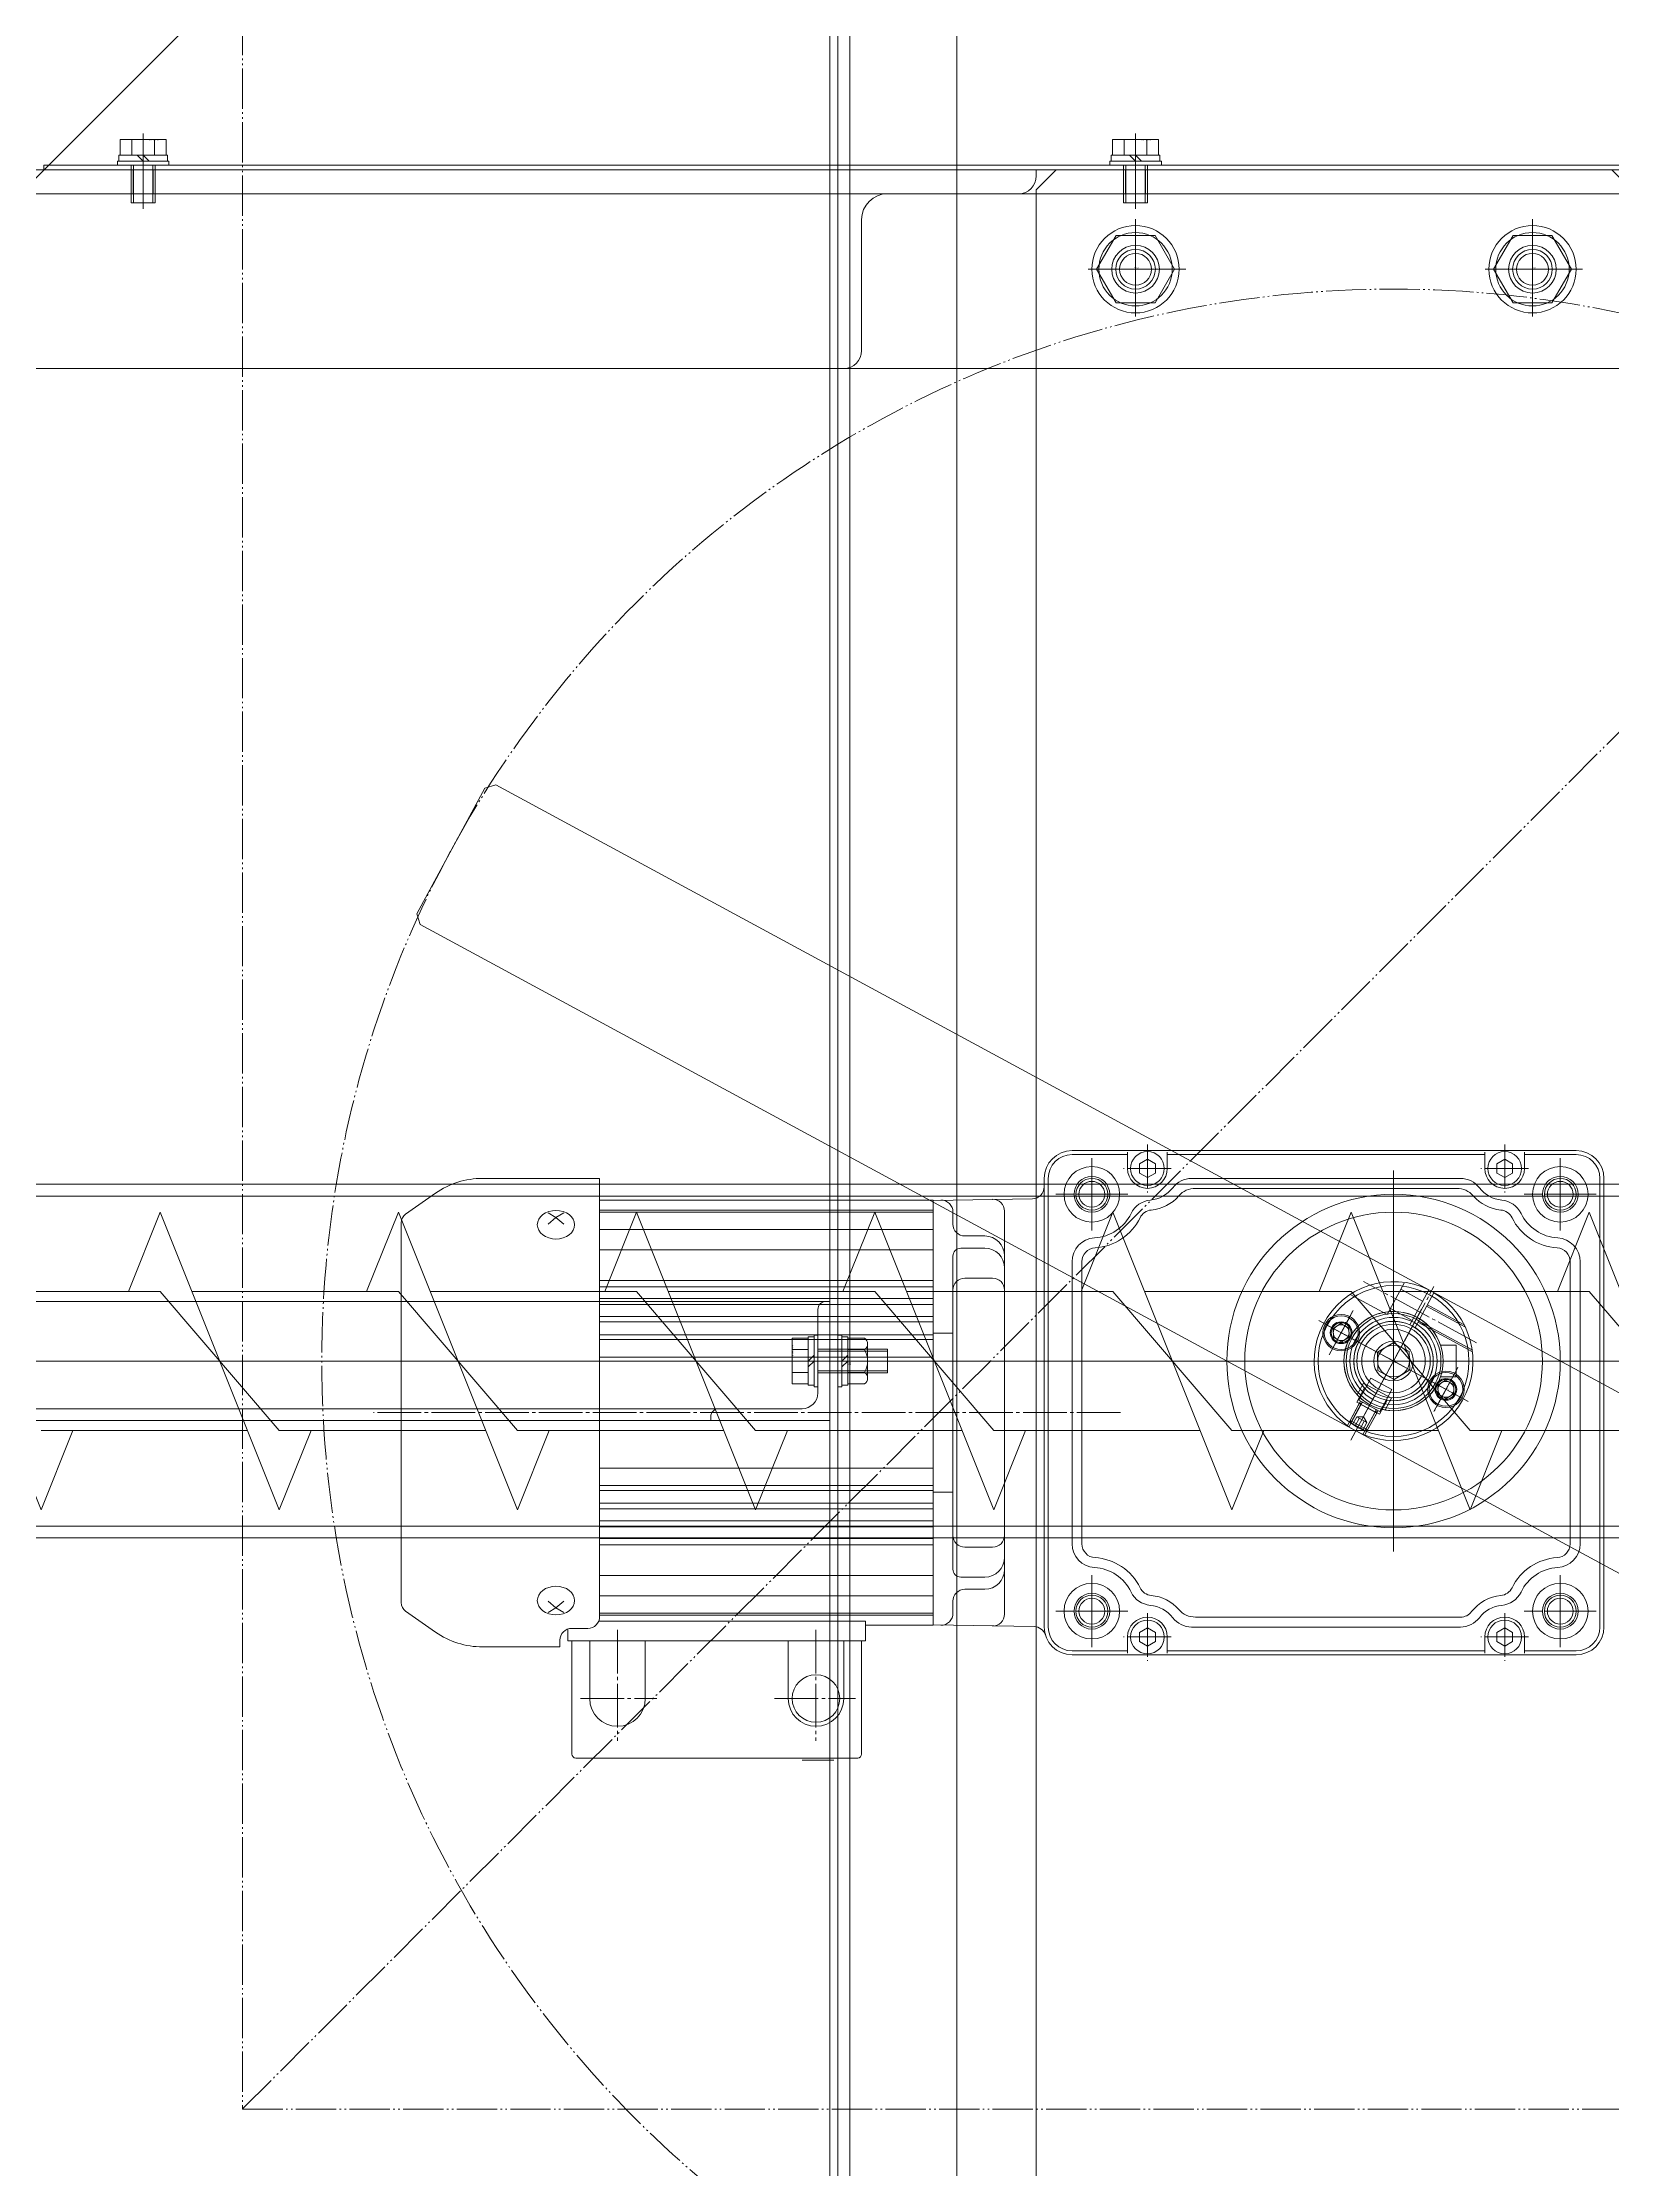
# Model space of a CAD drawing. Units: millimetres at full size. Extents: x -21196 to 21204, y -11807 to 11807.
# Drawn here: x -6900 to -6504, y -64 to 472 of the extents above; entities that cross this region are included whole.
import ezdxf
from ezdxf.enums import TextEntityAlignment as Align

# ---------------------------------------------------------------- set-up
doc = ezdxf.new("R2010")
doc.units = ezdxf.units.MM
doc.header["$LTSCALE"] = 0.5
doc.linetypes.add('USER3', pattern=[26.999999, 20.299999, -1.7, 0.8, -1.7, 0.8, -1.7])
doc.linetypes.add('USER4', pattern=[27.1, 22, -1.7, 1.7, -1.7])
doc.layers.add('1-0_設備-5(241129配置図菊池追記(立面図).jww)(機器配置図 260128.dwg)', color=7, linetype='Continuous', lineweight=9)
doc.styles.add('ＭＳ ゴシック', font='')
doc.styles.get('ＭＳ ゴシック').set_extended_font_data('MS Gothic')

msp = doc.modelspace()

# ---------------------------------------------------------------- linework, layer by layer
at = {"layer": '1-0_設備-5(241129配置図菊池追記(立面図).jww)(機器配置図 260128.dwg)', "linetype": 'USER3'}
msp.add_line((-5849.5977, 951.4248), (-6849.5977, -48.5752), dxfattribs=at)
at = {"layer": '1-0_設備-5(241129配置図菊池追記(立面図).jww)(機器配置図 260128.dwg)'}
for p, q in [((-6701.5977, 637.8529), (-7051.5977, 287.8529)), ((-6696.5977, 639.8529), (-6696.5977, -360.1471)), ((-6877.4844, 443.5529), (-6877.4844, 447.5529)), ((-6871.711, 443.5529), (-6871.711, 447.5529)), ((-6868.8242, 443.5529), (-6868.8242, 447.5529)), ((-6627.4844, 443.5529), (-6627.4844, 447.5529)), ((-6621.711, 443.5529), (-6621.711, 447.5529)), ((-6618.8242, 443.5529), (-6618.8242, 447.5529)), ((-6881.0977, 442.0529), (-6868.0977, 442.0529)), ((-6881.0977, 442.0529), (-6881.0977, 441.0529)), ((-6881.0977, 441.0529), (-6868.0977, 441.0529)), ((-6880.6977, 443.5529), (-6880.6977, 442.0529)), ((-6868.4977, 443.5529), (-6880.6977, 443.5529)), ((-6877.5977, 431.5529), (-6877.5977, 441.0529)), ((-6877.5977, 433.8528), (-6877.5977, 439.8529)), ((-6877.0977, 433.8528), (-6877.0977, 439.8529)), ((-6877.0562, 431.5529), (-6877.0562, 441.0529)), ((-6874.5977, 442.0529), (-6876.0977, 443.5529)), ((-6874.5977, 443.5529), (-6873.0977, 442.0529)), ((-6872.1392, 431.5529), (-6872.1392, 441.0529)), ((-6872.0977, 433.8528), (-6872.0977, 439.8529)), ((-6871.5977, 431.5529), (-6871.5977, 441.0529)), ((-6871.5977, 433.8528), (-6871.5977, 439.8529)), ((-6868.4977, 442.0529), (-6868.4977, 443.5529)), ((-6868.0977, 441.0529), (-6868.0977, 442.0529)), ((-6699.5977, 439.8529), (-6699.5977, 389.8529)), ((-6699.5977, 439.8529), (-6649.5977, 439.8529)), ((-6649.5977, 438.3529), (-6649.5977, 439.8529)), ((-6631.0977, 442.0529), (-6618.0977, 442.0529)), ((-6631.0977, 442.0529), (-6631.0977, 441.0529)), ((-6631.0977, 441.0529), (-6618.0977, 441.0529)), ((-6630.6977, 443.5529), (-6630.6977, 442.0529)), ((-6618.4977, 443.5529), (-6630.6977, 443.5529)), ((-6627.5977, 431.5529), (-6627.5977, 441.0529)), ((-6627.5977, 433.8528), (-6627.5977, 439.8529)), ((-6627.0977, 433.8528), (-6627.0977, 439.8529)), ((-6627.0562, 431.5529), (-6627.0562, 441.0529)), ((-6624.5977, 442.0529), (-6626.0977, 443.5529)), ((-6624.5977, 443.5529), (-6623.0977, 442.0529)), ((-6622.1392, 431.5529), (-6622.1392, 441.0529)), ((-6622.0977, 433.8528), (-6622.0977, 439.8529)), ((-6621.5977, 431.5529), (-6621.5977, 441.0529)), ((-6621.5977, 433.8528), (-6621.5977, 439.8529)), ((-6618.4977, 442.0529), (-6618.4977, 443.5529)), ((-6618.0977, 441.0529), (-6618.0977, 442.0529)), ((-5749.5977, 433.8528), (-6949.5977, 433.8528)), ((-6877.5977, 431.5529), (-6871.5977, 431.5529)), ((-6687.0977, 433.8529), (-6654.0977, 433.8529)), ((-6627.5977, 431.5529), (-6621.5977, 431.5529)), ((-6693.5977, 394.3529), (-6693.5977, 427.3529)), ((-6698.0977, 389.8529), (-6699.5977, 389.8529)), ((-6513.5977, 192.8529), (-6640.5977, 192.8529)), ((-6640.5977, 191.8529), (-6626.5977, 191.8529)), ((-6626.5977, 188.3529), (-6626.5977, 192.4529)), ((-6623.5977, 189.5076), (-6621.5977, 190.6623)), ((-6623.5977, 187.1982), (-6623.5977, 189.5076)), ((-6619.5977, 189.5076), (-6621.5977, 190.6623)), ((-6619.5977, 189.5075), (-6619.5977, 187.1982)), ((-6616.5977, 188.3529), (-6616.5977, 192.4529)), ((-6616.5977, 191.8529), (-6536.5975, 191.8529)), ((-6536.5975, 188.3529), (-6536.5975, 192.4529)), ((-6533.5975, 189.5076), (-6531.5975, 190.6623)), ((-6533.5975, 187.1982), (-6533.5975, 189.5076)), ((-6529.5975, 189.5076), (-6531.5975, 190.6623)), ((-6529.5975, 189.5076), (-6529.5975, 187.1982)), ((-6526.5975, 188.3529), (-6526.5975, 192.4529)), ((-6526.5975, 191.8529), (-6513.5977, 191.8529)), ((-6999.5977, 184.4029), (-6459.5977, 184.4029)), ((-6759.5977, 185.8529), (-6789.1025, 185.8529)), ((-6759.5977, 185.8529), (-6759.5977, 126.8529)), ((-6647.5977, 72.8529), (-6647.5977, 185.8529)), ((-6646.5977, 72.8529), (-6646.5977, 185.8529)), ((-6621.5977, 186.0435), (-6623.5977, 187.1982)), ((-6619.5977, 187.1982), (-6621.5977, 186.0435)), ((-6610.4737, 185.8529), (-6542.7217, 185.8529)), ((-6609.5253, 183.3529), (-6566.2121, 183.3529)), ((-6566.2121, 183.3529), (-6543.6701, 183.3529)), ((-6531.5975, 186.0435), (-6533.5975, 187.1982)), ((-6529.5975, 187.1982), (-6531.5975, 186.0435)), ((-6507.5977, 185.8529), (-6507.5977, 72.8529)), ((-6506.5977, 185.8529), (-6506.5977, 72.8529)), ((-7049.5977, 181.4029), (-6459.5977, 181.4029)), ((-6878.2977, 157.3544), (-6870.2977, 177.3544)), ((-6818.2977, 157.3546), (-6810.2977, 177.3546)), ((-6800.9182, 182.1274), (-6808.489, 176.8263)), ((-6772.5977, 177.1726), (-6770.5977, 175.9968)), ((-6675.5977, 180.3529), (-6759.5977, 180.3529)), ((-6759.5977, 177.8529), (-6675.5977, 177.8529)), ((-6759.5977, 177.3529), (-6675.5977, 177.3529)), ((-6758.2977, 157.3547), (-6750.2977, 177.3547)), ((-6698.2977, 157.3549), (-6690.2977, 177.3549)), ((-6650.5453, 180.7378), (-6675.5977, 180.3005)), ((-6675.5977, 126.8529), (-6675.5977, 180.3529)), ((-6675.5977, 180.3529), (-6675.5977, 126.8529)), ((-6670.5977, 174.3529), (-6670.5977, 177.3873)), ((-6657.5977, 177.6142), (-6657.5977, 126.8529)), ((-6638.2977, 157.3551), (-6630.2977, 177.3551)), ((-6578.2977, 157.3553), (-6570.2977, 177.3553)), ((-6518.2977, 157.3555), (-6510.2977, 177.3555)), ((-6809.5977, 174.6965), (-6809.5977, 126.8529)), ((-6770.5977, 175.9968), (-6772.5977, 174.3441)), ((-6759.5977, 172.9859), (-6675.5977, 172.9859)), ((-6759.5977, 167.8948), (-6675.5977, 167.8948)), ((-6670.5977, 126.8529), (-6670.5977, 166.2825)), ((-6668.5977, 168.2825), (-6662.5977, 168.2825)), ((-6667.5977, 171.3529), (-6662.5977, 171.3529)), ((-6657.5977, 163.745), (-6657.5977, 166.3529)), ((-6660.5977, 160.745), (-6667.5977, 160.745)), ((-6640.5977, 93.8234), (-6640.5977, 164.8823)), ((-6638.0977, 93.8234), (-6638.0977, 164.8823)), ((-6515.0977, 164.8823), (-6515.0977, 93.8234)), ((-6512.5977, 164.8823), (-6512.5977, 93.8234)), ((-6870.2977, 157.3544), (-6922.2977, 157.3542)), ((-6870.2977, 157.3544), (-6840.2977, 122.3546)), ((-6810.2977, 157.3546), (-6862.2977, 157.3544)), ((-6810.2977, 157.3546), (-6780.2977, 122.3547)), ((-6750.2977, 157.3547), (-6802.2977, 157.3546)), ((-6759.5977, 160.1565), (-6675.5977, 160.1565)), ((-6759.5977, 158.5672), (-6675.5977, 158.5672)), ((-6759.5977, 155.6092), (-6675.5977, 155.6092)), ((-6750.2977, 157.3547), (-6720.2977, 122.3549)), ((-6690.2977, 157.3549), (-6742.2977, 157.3547)), ((-6690.2977, 157.3549), (-6660.2977, 122.3551)), ((-6630.2977, 157.3551), (-6682.2977, 157.3549)), ((-6630.2977, 157.3551), (-6600.2977, 122.3553)), ((-6570.2977, 157.3553), (-6622.2977, 157.3551)), ((-6561.2328, 151.5394), (-6570.5551, 156.5841)), ((-6570.2977, 157.3553), (-6540.2977, 122.3555)), ((-6510.2977, 157.3555), (-6562.2977, 157.3553)), ((-6561.2328, 151.5394), (-6556.9495, 159.4548)), ((-6552.2856, 154.9412), (-6557.7824, 157.9157)), ((-6555.5115, 148.9799), (-6550.7455, 157.7872)), ((-6554.1923, 148.266), (-6549.4263, 157.0733)), ((-6510.2977, 157.3555), (-6480.2977, 122.3557)), ((-6759.5977, 154.1302), (-6675.5977, 154.1302)), ((-6759.5977, 151.0375), (-6675.5977, 151.0375)), ((-6704.5977, 152.8529), (-6704.5977, 131.8529)), ((-6702.5977, 154.8529), (-6701.5977, 154.8529)), ((-6701.5977, 124.8529), (-6701.5977, 154.8529)), ((-6554.9032, 150.104), (-6560.4, 153.0785)), ((-6541.4998, 148.3655), (-6551.2757, 153.6556)), ((-6541.8044, 148.9852), (-6551.0853, 154.0074)), ((-6759.5977, 149.6911), (-6675.5977, 149.6911)), ((-6759.5977, 146.4809), (-6675.5977, 146.4809)), ((-6759.5977, 145.239), (-6675.5977, 145.239)), ((-6707.0977, 145.6264), (-6711.0977, 145.6264)), ((-6707.0977, 145.9529), (-6707.0977, 133.7529)), ((-6705.5977, 145.9529), (-6707.0977, 145.9529)), ((-6705.5977, 133.3529), (-6705.5977, 146.3529)), ((-6704.5977, 146.3529), (-6705.5977, 146.3529)), ((-6704.5977, 133.3529), (-6704.5977, 146.3529)), ((-6697.0977, 145.9529), (-6698.5977, 145.9529)), ((-6697.0977, 145.9529), (-6697.0977, 133.7529)), ((-6697.0977, 145.6029), (-6692.8677, 145.6029)), ((-6670.5977, 146.8529), (-6675.5977, 146.8529)), ((-6539.7335, 142.1794), (-6553.465, 149.61)), ((-6539.7969, 142.6685), (-6553.2746, 149.9618)), ((-6469.714, 139.8529), (-7650.2977, 139.8529)), ((-6759.5977, 140.8529), (-6675.5977, 140.8529)), ((-6707.0977, 142.7396), (-6711.0977, 142.7396)), ((-6707.0977, 139.8529), (-6705.5977, 141.3529)), ((-6705.5977, 139.8529), (-6707.0977, 138.3529)), ((-6687.0977, 142.8529), (-6704.5977, 142.8529)), ((-6687.0977, 142.3114), (-6704.5977, 142.3114)), ((-6698.5977, 139.8529), (-6697.0977, 141.3529)), ((-6697.0977, 139.8529), (-6698.5977, 138.3528)), ((-6697.0977, 142.7279), (-6692.8677, 142.7279)), ((-6692.0977, 144.1649), (-6692.0977, 135.5399)), ((-6687.0977, 136.8529), (-6687.0977, 142.8529)), ((-6543.7977, 143.8529), (-6547.755, 143.8529)), ((-6543.7977, 135.8529), (-6543.7977, 143.8529)), ((-6707.0977, 136.9661), (-6711.0977, 136.9661)), ((-6687.0977, 137.3944), (-6704.5977, 137.3944)), ((-6687.0977, 136.8529), (-6704.5977, 136.8529)), ((-6697.0977, 136.9779), (-6692.8677, 136.9779)), ((-6697.0977, 134.1029), (-6692.8677, 134.1029)), ((-6566.7762, 132.8909), (-6565.3297, 135.564)), ((-6543.7977, 135.8529), (-6547.755, 135.8529)), ((-6707.0977, 133.7529), (-6705.5977, 133.7529)), ((-6705.5977, 133.3529), (-6704.5977, 133.3529)), ((-6698.5977, 133.7529), (-6697.0977, 133.7529)), ((-6571.3149, 123.4529), (-6567.8882, 129.7852)), ((-6570.8751, 123.215), (-6567.4485, 129.5473)), ((-6570.5377, 124.8891), (-6568.2452, 129.1256)), ((-6570.363, 124.3022), (-6567.6583, 129.3004)), ((-6568.2452, 129.1256), (-6567.2286, 129.4283)), ((-6563.8477, 126.746), (-6568.2452, 129.1256)), ((-6567.2286, 129.4283), (-6564.1504, 127.7626)), ((-6729.5977, 127.8529), (-7081.5977, 127.8529)), ((-6809.5977, 79.0092), (-6809.5977, 126.8529)), ((-6759.5977, 75.5132), (-6759.5977, 126.8529)), ((-6731.5977, 125.8529), (-6731.5977, 124.8529)), ((-6701.5977, 124.8529), (-6731.5977, 124.8529)), ((-6708.5977, 127.8529), (-6729.5977, 127.8529)), ((-6675.5977, 126.8529), (-6675.5977, 73.3529)), ((-6675.5977, 73.3529), (-6675.5977, 126.8529)), ((-6670.5977, 126.8529), (-6670.5977, 87.4232)), ((-6657.5977, 76.0915), (-6657.5977, 126.8529)), ((-6566.1403, 122.5095), (-6570.5377, 124.8891)), ((-6570.363, 124.3022), (-6570.5377, 124.8891)), ((-6570.363, 124.3022), (-6566.7272, 122.3348)), ((-6569.8145, 124.0054), (-6568.8626, 125.7644)), ((-6569.1798, 123.662), (-6568.2279, 125.4209)), ((-6568.8626, 125.7644), (-6567.1966, 125.8104)), ((-6568.8626, 125.7644), (-6566.3238, 124.3905)), ((-6567.9103, 122.975), (-6566.9585, 124.734)), ((-6567.3572, 121.3113), (-6563.9305, 127.6436)), ((-6567.2756, 122.6316), (-6566.3238, 124.3905)), ((-6566.3238, 124.3905), (-6567.1966, 125.8104)), ((-6566.9174, 121.0733), (-6563.4908, 127.4056)), ((-6566.7272, 122.3348), (-6564.0225, 127.3329)), ((-6566.1403, 122.5095), (-6563.8477, 126.746)), ((-6563.8477, 126.746), (-6564.1504, 127.7626)), ((-6900.2977, 122.3544), (-6848.2976, 122.3542)), ((-6840.2977, 122.3546), (-6788.2976, 122.3544)), ((-6780.2977, 122.3547), (-6728.2976, 122.3546)), ((-6720.2977, 122.3549), (-6668.2976, 122.3547)), ((-6660.2977, 122.3551), (-6608.2976, 122.3549)), ((-6600.2977, 122.3553), (-6548.2976, 122.3551)), ((-6566.7272, 122.3348), (-6566.1403, 122.5095)), ((-6540.2977, 122.3555), (-6488.2976, 122.3553)), ((-6759.5977, 112.8529), (-6675.5977, 112.8529)), ((-6759.5977, 108.4667), (-6675.5977, 108.4667)), ((-6759.5977, 107.2248), (-6675.5977, 107.2248)), ((-6759.5977, 104.0146), (-6675.5977, 104.0146)), ((-6759.5977, 102.6682), (-6675.5977, 102.6682)), ((-6670.5977, 106.8529), (-6675.5977, 106.8529)), ((-7049.5977, 98.3029), (-6459.5977, 98.3029)), ((-6759.5977, 99.5755), (-6675.5977, 99.5755)), ((-6759.5977, 98.0965), (-6675.5977, 98.0965)), ((-6999.5977, 95.3029), (-6459.5977, 95.3029)), ((-6759.5977, 95.1385), (-6675.5977, 95.1385)), ((-6759.5977, 93.5493), (-6675.5977, 93.5493)), ((-6660.5977, 92.9607), (-6667.5977, 92.9607)), ((-6759.5977, 85.8109), (-6675.5977, 85.8109)), ((-6657.5977, 89.9607), (-6657.5977, 87.3529)), ((-6759.5977, 80.7198), (-6675.5977, 80.7198)), ((-6668.5977, 85.4232), (-6662.5977, 85.4232)), ((-6667.5977, 82.3529), (-6662.5977, 82.3529)), ((-6800.9182, 71.5783), (-6808.489, 76.8794)), ((-6770.5977, 77.7089), (-6772.5977, 79.3616)), ((-6772.5977, 76.5331), (-6770.5977, 77.7089)), ((-6759.5977, 76.3529), (-6675.5977, 76.3529)), ((-6759.5977, 75.8529), (-6675.5977, 75.8529)), ((-6670.5977, 79.3529), (-6670.5977, 76.3184)), ((-6542.7217, 75.3529), (-6609.5253, 75.3529)), ((-6767.5977, 69.3529), (-6767.5977, 72.3416)), ((-6766.5977, 72.5132), (-6762.5977, 72.5132)), ((-6692.5977, 74.3529), (-6759.8312, 74.3529)), ((-6692.5977, 69.3529), (-6692.5977, 74.3529)), ((-6675.5977, 73.3529), (-6692.5977, 73.3529)), ((-6650.118, 72.9605), (-6675.5977, 73.4052)), ((-6626.5977, 70.3529), (-6626.5977, 66.2529)), ((-6623.5977, 71.5076), (-6621.5977, 72.6623)), ((-6623.5977, 69.1982), (-6623.5977, 71.5076)), ((-6619.5977, 71.5076), (-6621.5977, 72.6623)), ((-6619.5977, 71.5075), (-6619.5977, 69.1982)), ((-6616.5977, 70.3529), (-6616.5977, 66.2529)), ((-6542.7217, 72.8529), (-6610.4737, 72.8529)), ((-6536.5975, 70.3528), (-6536.5975, 66.2528)), ((-6533.5975, 71.5075), (-6531.5975, 72.6622)), ((-6533.5975, 69.1981), (-6533.5975, 71.5075)), ((-6529.5975, 71.5075), (-6531.5975, 72.6622)), ((-6529.5975, 71.5075), (-6529.5975, 69.1981)), ((-6526.5975, 70.3528), (-6526.5975, 66.2528)), ((-6769.5977, 67.8529), (-6789.1025, 67.8529)), ((-6769.5977, 67.8529), (-6769.5977, 69.5132)), ((-6767.5977, 69.3529), (-6692.5977, 69.3529)), ((-6766.5977, 40.8529), (-6766.5977, 69.3529)), ((-6762.0977, 69.3529), (-6762.0977, 54.8529)), ((-6748.0977, 69.3529), (-6748.0977, 54.8529)), ((-6712.0977, 69.3529), (-6712.0977, 54.8529)), ((-6698.0977, 69.3529), (-6698.0977, 54.8529)), ((-6693.5977, 40.8529), (-6693.5977, 69.3529)), ((-6626.5977, 66.8529), (-6640.5977, 66.8529)), ((-6640.5977, 65.8529), (-6513.5977, 65.8529)), ((-6621.5977, 68.0435), (-6623.5977, 69.1982)), ((-6619.5977, 69.1982), (-6621.5977, 68.0435)), ((-6536.5975, 66.8529), (-6616.5977, 66.8529)), ((-6531.5975, 68.0434), (-6533.5975, 69.1981)), ((-6529.5975, 69.1981), (-6531.5975, 68.0434)), ((-6513.5977, 66.8529), (-6526.5975, 66.8529)), ((-6694.5977, 39.8529), (-6765.5977, 39.8529)), ((-6708.5977, 39.3529), (-6700.5977, 39.3529))]:
    msp.add_line(p, q, dxfattribs=at)
at = {"layer": '1-0_設備-5(241129配置図菊池追記(立面図).jww)(機器配置図 260128.dwg)', "linetype": 'USER4'}
for p, q in [((-6874.5977, 430.0529), (-6874.5977, 449.0529)), ((-6874.5977, 434.5992), (-6874.5977, 446.2855)), ((-6624.5977, 430.0529), (-6624.5977, 449.0529)), ((-6624.5977, 434.5992), (-6624.5977, 446.2855)), ((-6874.5977, 431.6595), (-6874.5977, 442.0462)), ((-6624.5977, 431.6595), (-6624.5977, 442.0462)), ((-6624.5977, 427.4887), (-6624.5977, 402.217)), ((-6624.5977, 405.5118), (-6624.5977, 424.1939)), ((-6524.5977, 427.4887), (-6524.5977, 402.217)), ((-6524.5977, 405.5118), (-6524.5977, 424.1939)), ((-6624.5977, 423.1939), (-6624.5977, 406.5118)), ((-6524.5977, 423.1939), (-6524.5977, 406.5118)), ((-6611.9619, 414.8529), (-6637.2335, 414.8529)), ((-6633.9387, 414.8529), (-6615.2566, 414.8529)), ((-6632.9387, 414.8529), (-6616.2566, 414.8529)), ((-6511.9619, 414.8529), (-6537.2335, 414.8529)), ((-6533.9387, 414.8529), (-6515.2566, 414.8529)), ((-6532.9387, 414.8529), (-6516.2566, 414.8529)), ((-6621.5977, 194.3679), (-6621.5977, 182.3378)), ((-6531.5975, 194.3679), (-6531.5975, 182.3379)), ((-6635.5977, 190.9318), (-6635.5977, 172.7739)), ((-6635.5977, 174.9296), (-6635.5977, 188.7762)), ((-6615.5827, 188.3529), (-6627.6127, 188.3529)), ((-6559.5977, 91.8888), (-6559.5977, 187.8169)), ((-6525.5825, 188.3529), (-6537.6125, 188.3529)), ((-6517.5977, 190.9318), (-6517.5977, 172.7739)), ((-6517.5977, 174.9296), (-6517.5977, 188.7762)), ((-6559.5977, 92.7621), (-6559.5977, 187.0512)), ((-6626.5188, 181.8529), (-6644.6766, 181.8529)), ((-6628.6744, 181.8529), (-6642.521, 181.8529)), ((-6508.5188, 181.8529), (-6526.6766, 181.8529)), ((-6510.6744, 181.8529), (-6524.521, 181.8529)), ((-6569.7744, 121.0468), (-6549.421, 158.6589)), ((-6538.7199, 144.4735), (-6567.1497, 159.8579)), ((-6540.7916, 129.6762), (-6578.4038, 150.0295)), ((-6575.7998, 141.4296), (-6569.7802, 152.5538)), ((-6569.8987, 152.3348), (-6575.6813, 141.6486)), ((-6570.3819, 151.4417), (-6575.1981, 142.5417)), ((-6553.6632, 150.8196), (-6570.3933, 119.903)), ((-6566.659, 126.8039), (-6552.5364, 152.9018)), ((-6552.9348, 152.1657), (-6566.2606, 127.54)), ((-6567.4469, 144.1004), (-6578.1331, 149.883)), ((-6577.24, 149.3998), (-6568.34, 144.5836)), ((-6572.6466, 146.9141), (-6546.5488, 132.7916)), ((-6547.2849, 133.1899), (-6571.9105, 146.5158)), ((-6570.1576, 145.5672), (-6549.0378, 134.1385)), ((-7757.949, 139.8529), (-6641.2464, 139.8529)), ((-5679.2917, 139.8529), (-7623.0798, 139.8529)), ((-7414.5977, 139.8529), (-6450.1883, 139.8529)), ((-6685.5977, 139.8529), (-6712.5977, 139.8529)), ((-6694.1592, 139.8529), (-6712.0706, 139.8529)), ((-6691.684, 139.8529), (-6709.5955, 139.8529)), ((-6699.5977, 139.8529), (-6692.0977, 139.8529)), ((-6607.5618, 139.8529), (-6511.6336, 139.8529)), ((-6606.4984, 139.8529), (-6512.697, 139.8529)), ((-6541.0623, 129.8227), (-6551.7485, 135.6053)), ((-6550.8554, 135.1221), (-6541.9554, 130.3059)), ((-6549.4152, 127.1519), (-6543.3955, 138.2761)), ((-6543.5141, 138.0571), (-6549.2967, 127.3709)), ((-6543.9973, 137.164), (-6548.8134, 128.264)), ((-6569.021, 122.439), (-6565.1422, 129.6068)), ((-6628.3886, 126.8529), (-6816.571, 126.8529)), ((-6635.5977, 85.9318), (-6635.5977, 67.7739)), ((-6517.5977, 85.9318), (-6517.5977, 67.7739)), ((-6635.5977, 69.9296), (-6635.5977, 83.7762)), ((-6517.5977, 69.9296), (-6517.5977, 83.7762)), ((-6626.5188, 76.8529), (-6644.6766, 76.8529)), ((-6628.6744, 76.8529), (-6642.521, 76.8529)), ((-6621.5977, 76.3679), (-6621.5977, 64.3378)), ((-6531.5975, 76.3678), (-6531.5975, 64.3378)), ((-6508.5188, 76.8529), (-6526.6766, 76.8529)), ((-6510.6744, 76.8529), (-6524.521, 76.8529)), ((-6755.0977, 72.1367), (-6755.0977, 44.1574)), ((-6705.0977, 72.1367), (-6705.0977, 44.1574)), ((-6615.5827, 70.3529), (-6627.6127, 70.3529)), ((-6525.5825, 70.3528), (-6537.6125, 70.3528)), ((-6764.406, 54.8529), (-6745.217, 54.8529)), ((-6715.508, 54.8529), (-6695.1338, 54.8529))]:
    msp.add_line(p, q, dxfattribs=at)
at = {"layer": '1-0_設備-5(241129配置図菊池追記(立面図).jww)(機器配置図 260128.dwg)', "linetype": 'USER3'}
msp.add_lwpolyline([(-5849.5977, 951.4248), (-6849.5977, 951.4248), (-6849.5977, -48.5752), (-5849.5977, -48.5752)], close=True, dxfattribs=at)
at = {"layer": '1-0_設備-5(241129配置図菊池追記(立面図).jww)(機器配置図 260128.dwg)'}
for points in [[(-7699.5977, 639.8529), (-6699.5977, 639.8529), (-6699.5977, -360.1471), (-7699.5977, -360.1471)], [(-7697.5977, 637.8529), (-6701.5977, 637.8529), (-6701.5977, -358.1471), (-7697.5977, -358.1471)], [(-6699.5977, -360.1471), (-6669.5977, -360.1471), (-6669.5977, 639.8529), (-6699.5977, 639.8529)], [(-5749.5977, 439.8529), (-6949.5977, 439.8529), (-6949.5977, 389.8529), (-5749.5977, 389.8529)], [(-6899.5977, 441.0529), (-6099.5977, 441.0529), (-6099.5977, 439.8529), (-6899.5977, 439.8529)], [(-6504.5977, -160.1471), (-6644.5977, -160.1471), (-6649.5977, -155.1471), (-6649.5977, 434.8529), (-6644.5977, 439.8529), (-6504.5977, 439.8529), (-6499.5977, 434.8529), (-6499.5977, -155.1471)], [(-6629.5053, 423.3529), (-6619.6901, 423.3529), (-6614.7828, 414.8529), (-6619.6901, 406.3529), (-6629.5053, 406.3529), (-6634.4126, 414.8529)], [(-6529.5053, 423.3529), (-6519.6901, 423.3529), (-6514.7828, 414.8529), (-6519.6901, 406.3529), (-6529.5053, 406.3529), (-6534.4126, 414.8529)], [(-6314.3768, 29.8951), (-6785.7817, 284.99), (-6788.4925, 284.1829), (-6805.6257, 252.5214), (-6804.8186, 249.8106), (-6333.4137, -5.2843), (-6330.7029, -4.4772), (-6313.5696, 27.1843)], [(-6765.8977, 174.1802), (-6765.988, 174.8831), (-6766.2555, 175.5591), (-6766.6898, 176.182), (-6767.2743, 176.7281), (-6767.9865, 177.1762), (-6768.7991, 177.5091), (-6769.6808, 177.7142), (-6770.5977, 177.7834), (-6771.5146, 177.7142), (-6772.3963, 177.5091), (-6773.2089, 177.1762), (-6773.9211, 176.7281), (-6774.5056, 176.182), (-6774.9399, 175.5591), (-6775.2074, 174.8831), (-6775.2977, 174.1802), (-6775.2074, 173.4772), (-6774.9399, 172.8013), (-6774.5056, 172.1783), (-6773.9211, 171.6323), (-6773.2089, 171.1842), (-6772.3963, 170.8512), (-6771.5146, 170.6462), (-6770.5977, 170.5769), (-6769.6808, 170.6462), (-6768.7991, 170.8512), (-6767.9865, 171.1842), (-6767.2743, 171.6323), (-6766.6898, 172.1783), (-6766.2555, 172.8013), (-6765.988, 173.4772)], [(-6701.5977, 124.8529), (-7116.5977, 124.8529), (-7121.5977, 129.8529), (-7121.5977, 149.8529), (-7116.5977, 154.8529), (-6701.5977, 154.8529)], [(-6698.5977, 146.3529), (-6698.5977, 133.3529), (-6699.5977, 133.3529), (-6699.5977, 146.3529)], [(-6572.8537, 149.3002), (-6570.8226, 148.2011), (-6570.7589, 145.8926), (-6572.7263, 144.6832), (-6574.7574, 145.7823), (-6574.8211, 148.0908)], [(-6559.7251, 144.4699), (-6555.6629, 142.2717), (-6555.5355, 137.6547), (-6559.4703, 135.2358), (-6563.5325, 137.434), (-6563.6598, 142.051)], [(-6546.4691, 135.0225), (-6544.438, 133.9234), (-6544.3743, 131.6149), (-6546.3417, 130.4055), (-6548.3728, 131.5046), (-6548.4365, 133.8131)], [(-6765.8977, 79.5255), (-6765.988, 80.2285), (-6766.2555, 80.9044), (-6766.6898, 81.5274), (-6767.2743, 82.0734), (-6767.9865, 82.5215), (-6768.7991, 82.8545), (-6769.6808, 83.0595), (-6770.5977, 83.1288), (-6771.5146, 83.0595), (-6772.3963, 82.8545), (-6773.2089, 82.5215), (-6773.9211, 82.0734), (-6774.5056, 81.5274), (-6774.9399, 80.9044), (-6775.2074, 80.2285), (-6775.2977, 79.5255), (-6775.2074, 78.8226), (-6774.9399, 78.1466), (-6774.5056, 77.5237), (-6773.9211, 76.9777), (-6773.2089, 76.5295), (-6772.3963, 76.1966), (-6771.5146, 75.9915), (-6770.5977, 75.9223), (-6769.6808, 75.9915), (-6768.7991, 76.1966), (-6767.9865, 76.5295), (-6767.2743, 76.9777), (-6766.6898, 77.5237), (-6766.2555, 78.1466), (-6765.988, 78.8226)]]:
    msp.add_lwpolyline(points, close=True, dxfattribs=at)
for points in [[(-6880.3712, 443.5529), (-6880.3712, 447.5529), (-6868.8242, 447.5529)], [(-6630.3712, 443.5529), (-6630.3712, 447.5529), (-6618.8242, 447.5529)], [(-6099.5977, 439.8529), (-6099.5977, 441.0529), (-6669.5977, 441.0529)], [(-6499.5977, 389.8529), (-6669.5977, 389.8529), (-6669.5977, 439.8529), (-5749.5977, 439.8529), (-5749.5977, 389.8529), (-6199.5977, 389.8529)], [(-6459.5977, 95.3029), (-6459.5977, 184.4029), (-6669.5977, 184.4029)], [(-6930.2977, 177.3542), (-6900.2977, 102.3544), (-6892.2977, 122.3544)], [(-6870.2977, 177.3544), (-6840.2977, 102.3546), (-6832.2977, 122.3546)], [(-6810.2977, 177.3546), (-6780.2977, 102.3547), (-6772.2977, 122.3547)], [(-6768.5977, 177.1726), (-6770.5977, 175.9968), (-6768.5977, 174.3441)], [(-6750.2977, 177.3547), (-6720.2977, 102.3549), (-6712.2977, 122.3549)], [(-6690.2977, 177.3549), (-6660.2977, 102.3551), (-6652.2977, 122.3551)], [(-6630.2977, 177.3551), (-6600.2977, 102.3553), (-6592.2977, 122.3553)], [(-6570.2977, 177.3553), (-6540.2977, 102.3555), (-6532.2977, 122.3555)], [(-6510.2977, 177.3555), (-6480.2977, 102.3557), (-6480.2977, 122.3557)], [(-6707.0977, 134.0794), (-6711.0977, 134.0794), (-6711.0977, 145.6264)], [(-6568.7519, 131.341), (-6567.161, 134.2809), (-6560.1251, 130.4735), (-6561.716, 127.5336)], [(-6561.4993, 130.0353), (-6560.0527, 132.7084), (-6565.3297, 135.564)], [(-6561.2402, 129.9887), (-6563.1643, 126.433), (-6568.881, 129.5265), (-6566.9569, 133.0822)], [(-6563.0511, 127.1677), (-6568.328, 130.0232), (-6566.7762, 132.8909)], [(-6561.4993, 130.0353), (-6563.0511, 127.1677), (-6561.4993, 130.0353)], [(-6669.5977, 95.3029), (-6459.5977, 95.3029), (-6669.5977, 95.3029)], [(-6768.5977, 76.5331), (-6770.5977, 77.7089), (-6768.5977, 79.3616)]]:
    msp.add_lwpolyline(points, dxfattribs=at)
for centre, radius in [((-6624.5977, 414.8529), 11), ((-6624.5977, 414.8529), 9.25), ((-6524.5977, 414.8529), 11), ((-6524.5977, 414.8529), 9.25), ((-6624.5977, 414.8529), 6), ((-6624.5977, 414.8529), 5), ((-6624.5977, 414.8529), 4), ((-6524.5977, 414.8529), 6), ((-6524.5977, 414.8529), 5), ((-6524.5977, 414.8529), 4), ((-6635.5977, 181.8529), 7), ((-6621.5977, 188.3529), 4.25), ((-6531.5975, 188.3529), 4.25), ((-6517.5977, 181.8529), 7), ((-6635.5977, 181.8529), 4.5), ((-6635.5977, 181.8529), 4), ((-6635.5977, 181.8529), 3.25), ((-6517.5977, 181.8529), 4.5), ((-6517.5977, 181.8529), 4), ((-6517.5977, 181.8529), 3.25), ((-6559.5977, 139.8529), 42), ((-6559.5977, 139.8529), 37.5), ((-6559.5977, 139.8529), 37.5), ((-6559.5977, 139.8529), 19), ((-6572.79, 146.9917), 4.6), ((-6572.79, 146.9917), 4.25), ((-6559.5977, 139.8529), 12.5), ((-6559.5977, 139.8529), 11.95), ((-6559.5977, 139.8529), 11), ((-6572.79, 146.9917), 2.75), ((-6572.79, 146.9917), 2.5), ((-6572.79, 146.9917), 2.5), ((-6572.79, 146.9917), 2), ((-6572.79, 146.9917), 2), ((-6559.5977, 139.8529), 10), ((-6559.5977, 139.8529), 9.25), ((-6559.5977, 139.8529), 8), ((-6559.5977, 139.8529), 5), ((-6559.5977, 139.8529), 4), ((-6546.4054, 132.714), 4.6), ((-6546.4054, 132.714), 4.25), ((-6546.4054, 132.714), 2.75), ((-6546.4054, 132.714), 2.5), ((-6546.4054, 132.714), 2.5), ((-6546.4054, 132.714), 2), ((-6546.4054, 132.714), 2), ((-6635.5977, 76.8529), 7), ((-6635.5977, 76.8529), 4.5), ((-6635.5977, 76.8529), 4), ((-6517.5977, 76.8529), 7), ((-6517.5977, 76.8529), 4.5), ((-6517.5977, 76.8529), 4), ((-6635.5977, 76.8529), 3.25), ((-6517.5977, 76.8529), 3.25), ((-6621.5977, 70.3529), 4.25), ((-6531.5975, 70.3528), 4.25), ((-6705.0977, 54.8529), 6)]:
    msp.add_circle(centre, radius, dxfattribs=at)
at = {"layer": '1-0_設備-5(241129配置図菊池追記(立面図).jww)(機器配置図 260128.dwg)', "linetype": 'USER3'}
msp.add_circle((-6559.5977, 139.8529), 270, dxfattribs=at)
at = {"layer": '1-0_設備-5(241129配置図菊池追記(立面図).jww)(機器配置図 260128.dwg)'}
for centre, radius, start, end in [((-6654.0977, 438.3529), 4.5, 270, 0), ((-6687.0977, 427.3529), 6.5, 90, 180), ((-6698.0977, 394.3529), 4.5, 270, 0), ((-6640.5977, 185.8529), 7, 90, 180), ((-6640.5977, 185.8529), 6, 90, 180), ((-6621.5977, 188.3529), 5, 180, 0), ((-6531.5975, 188.3529), 5, 180, 0), ((-6513.5977, 185.8529), 7, 0, 90), ((-6513.5977, 185.8529), 6, 0, 90), ((-6789.1025, 165.2529), 20.6, 90, 125), ((-6650.5977, 183.7373), 3, 271, 0), ((-6621.5979, 188.3529), 8, 275.268, 322.617), ((-6610.4737, 179.8529), 6, 90, 142.617), ((-6609.5253, 177.8529), 5.5, 90, 138.985), ((-6543.6701, 177.8529), 5.5, 41.015, 90), ((-6542.7217, 179.8529), 6, 37.383, 90), ((-6531.5975, 188.3529), 8, 217.383, 264.732), ((-6806.9977, 174.6965), 2.6, 125, 180), ((-6673.5977, 177.3873), 3, 0, 91), ((-6660.5977, 177.6142), 3, 0, 91), ((-6635.5977, 181.8529), 11, 273.372, 334.043), ((-6620.3126, 174.412), 6, 95.268, 154.043), ((-6620.3126, 174.412), 3.5, 95.268, 154.043), ((-6621.5979, 188.3529), 10.5, 275.268, 318.985), ((-6531.5975, 188.3529), 10.5, 221.015, 264.732), ((-6532.8828, 174.412), 3.5, 25.957, 84.732), ((-6532.8828, 174.412), 6, 25.957, 84.732), ((-6517.5977, 181.8529), 11, 205.957, 266.628), ((-6667.5977, 174.3529), 3, 180, 270), ((-6635.5977, 181.8529), 13.5, 273.372, 334.043), ((-6517.5977, 181.8529), 13.5, 205.957, 266.628), ((-6668.5977, 166.2825), 2, 90, 180), ((-6662.5977, 166.3529), 5, 0, 90), ((-6662.5977, 163.2825), 5, 0, 90), ((-6634.5977, 164.8823), 6, 93.372, 180), ((-6634.5977, 164.8823), 3.5, 93.372, 180), ((-6518.5977, 164.8823), 3.5, 0, 86.628), ((-6518.5977, 164.8823), 6, 0, 86.628), ((-6667.5977, 157.745), 3, 90, 180), ((-6660.5977, 157.745), 3, 0, 90), ((-6559.5977, 139.8529), 20, 63.72952, 59.43152), ((-6702.5977, 152.8529), 2, 90, 180), ((-6559.5977, 139.8529), 12.5, 18.663, 341.337), ((-6693.8237, 144.1649), 1.726, 303.626, 56.374), ((-6559.5977, 139.8529), 10, 65.88152, 222.61452), ((-6559.5977, 139.8529), 10, 259.03852, 224.12252), ((-6559.5977, 139.8529), 10, 260.54652, 57.27952), ((-6697.8477, 139.8529), 5.75, 330, 30), ((-6693.8237, 135.5399), 1.726, 303.626, 56.374), ((-6708.5977, 131.8529), 4, 270, 0), ((-6729.5977, 125.8529), 2, 90, 180), ((-6667.5977, 95.9607), 3, 180, 270), ((-6660.5977, 95.9607), 3, 270, 0), ((-6634.5977, 93.8234), 6, 180, 266.628), ((-6634.5977, 93.8234), 3.5, 180, 266.628), ((-6518.5977, 93.8234), 3.5, 273.372, 0), ((-6518.5977, 93.8234), 6, 273.372, 0), ((-6668.5977, 87.4232), 2, 180, 270), ((-6662.5977, 90.4232), 5, 270, 0), ((-6662.5977, 87.3529), 5, 270, 0), ((-6635.5977, 76.8529), 11, 25.957, 86.628), ((-6635.5977, 76.8529), 13.5, 25.957, 86.628), ((-6517.5977, 76.8529), 13.5, 93.372, 154.043), ((-6517.5977, 76.8529), 11, 93.372, 154.043), ((-6667.5977, 79.3529), 3, 90, 180), ((-6620.3126, 84.2937), 6, 205.957, 264.732), ((-6620.3126, 84.2937), 3.5, 205.957, 264.732), ((-6621.5979, 70.3528), 10.5, 41.015, 84.732), ((-6531.5975, 70.3528), 10.5, 95.268, 142.617), ((-6532.8828, 84.2937), 3.5, 275.268, 334.043), ((-6532.8828, 84.2937), 6, 275.268, 334.043), ((-6806.9977, 79.0092), 2.6, 180, 235), ((-6762.5977, 75.5132), 3, 270, 0), ((-6673.5977, 76.3184), 3, 269, 0), ((-6660.5977, 76.0915), 3, 269, 0), ((-6621.5977, 70.3529), 5, 0, 180), ((-6621.5979, 70.3528), 8, 37.383, 84.732), ((-6610.4737, 78.8529), 6, 217.383, 270), ((-6609.5253, 80.8529), 5.5, 221.015, 270), ((-6542.7217, 78.8529), 3.5, 270, 322.617), ((-6542.7217, 78.8529), 6, 270, 322.617), ((-6531.5975, 70.3528), 8, 95.268, 142.617), ((-6531.5975, 70.3528), 5, 0, 180), ((-6789.1025, 88.4529), 20.6, 235, 270), ((-6766.5977, 69.5132), 3, 90, 180), ((-6650.1704, 69.9609), 3, 16.81, 89), ((-6640.5977, 72.8529), 7, 180, 270), ((-6640.5977, 72.8529), 6, 180, 270), ((-6513.5977, 72.8529), 6, 270, 0), ((-6513.5977, 72.8529), 7, 270, 0), ((-6755.0977, 54.8529), 7, 180, 0), ((-6705.0977, 54.8529), 7, 180, 0), ((-6765.5977, 40.8529), 1, 180, 270), ((-6694.5977, 40.8529), 1, 270, 0)]:
    msp.add_arc(centre, radius, start, end, dxfattribs=at)

# ---------------------------------------------------------------- texts
at = {"layer": '1-0_設備-5(241129配置図菊池追記(立面図).jww)(機器配置図 260128.dwg)', "style": 'ＭＳ ゴシック'}
for p in [(-6873.3448, 447.2135), (-6623.3448, 447.2135)]:
    msp.add_text('BT-M6x12L,SW,PW', height=0.2203, dxfattribs=at).set_placement(p, align=Align.BOTTOM_LEFT)
for s, height, rotation, p in [('BT-M10', 0.2203, 180, (-6623.8796, 415.4024)), ('BT-M10', 0.2203, 180, (-6523.8796, 415.4024)), ('CS-M5', 0.2203, 151.581, (-6571.9395, 147.056)), ('BT-M6x20L,SW,PW', 0.2203, 90, (-6710.7584, 141.2071)), ('M6', 0.5875, 270, (-6697.0231, 139.6716)), ('CS-M10', 0.2203, 151.581, (-6558.7464, 139.9352)), ('CS-M5', 0.2203, 151.581, (-6545.5549, 132.7783))]:
    msp.add_text(s, height=height, rotation=rotation, dxfattribs=at).set_placement(p, align=Align.BOTTOM_LEFT)

doc.saveas('drawing.dxf')
